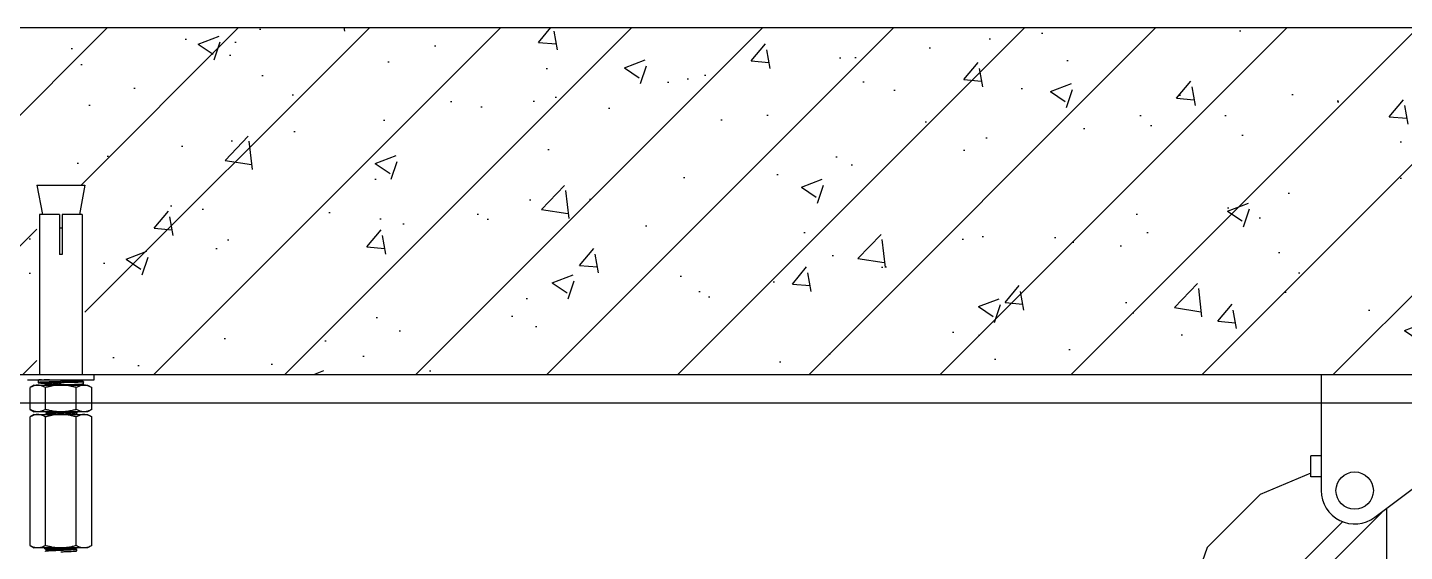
# Model space of a CAD drawing. Extents: x 14033796 to 29392202, y -1365078 to -465345.
# Drawn here: x 14625473 to 14628474, y -591953 to -590811 of the extents above; entities that cross this region are included whole.
import ezdxf

# ---------------------------------------------------------------- set-up
doc = ezdxf.new("R2010")
doc.units = 0
doc.header["$LTSCALE"] = 1000
doc.header["$MEASUREMENT"] = 0
for name, color, linetype in [('02___PRT_ALL_AXES', 7, 'Continuous'), ('JZ_0', 7, 'Continuous'), ('图框', 4, 'Continuous')]:
    doc.layers.add(name, color=color, linetype=linetype)

# ---------------------------------------------------------------- blocks, each defined once
blk = doc.blocks.new('抗震大样2')
at = {"layer": '图框', "linetype": 'Continuous'}
h = blk.add_hatch(dxfattribs=at)
h.set_pattern_fill('ANSI31', color=8, scale=2307.852, style=0)
h.set_pattern_definition([(45, (-2247965.054373815, -5842323.887554803), (-203.987224896867, 203.9872248968669), [])])
h.paths.add_polyline_path([(3942.014406284783, 1523.56508099311), (4091.56321588438, 1523.56508099311), (4091.56321588438, 933.6781097904313), (3942.014406284783, 933.6781097904313)])
h.paths.add_polyline_path([(8426.713277483359, 1523.56508099311), (8576.262087083422, 1523.56508099311), (8576.262087083422, 933.6781097904313), (8426.713277483359, 933.6781097904313)])
h.paths.add_polyline_path([(271.8964836336672, 2013.752845788142), (9410.990403633565, 2013.752845792333), (9410.990403633565, 1651.957092799945), (9132.944223188795, 1544.37466709502), (9710.119039889425, 1419.172648607753), (9410.990403633565, 1339.112144922605), (9410.990403633565, 933.678109792294), (8708.444682077039, 933.6781097913627), (7940.679646284785, 933.6781097913627), (271.8964836336672, 933.678109792294), (271.8964836336672, 1339.112144922605), (571.0251198895276, 1419.172648607753), (-6.149696811567992, 1544.37466709502), (271.8964836336672, 1651.957092799945)])
edge = h.paths.add_edge_path(flags=16)
edge.add_line((4083.125004977919, 1432.174141782569), (4083.125004977919, 1307.550133784767))
h = blk.add_hatch(dxfattribs=at)
h.set_pattern_fill('AR-CONC', color=8, scale=92.31407999999999, style=0)
h.set_pattern_definition([(49.99999999999999, (-2247965.054373815, -5842323.887554803), (662.1321387742055, -57.92905608954079), [69.23555999999998, -761.5911599999996]), (355, (-2247965.054373815, -5842323.887554803), (-128.0870171125717, 694.3792480575353), [55.38844800000003, -609.2729280000002]), (100.4513999999999, (-2247909.876697321, -5842328.714971914), (534.0456134429872, 636.449770409782), [58.84116998875196, -647.2528901853691]), (46.18419999999999, (-2247965.054373815, -5842139.259394804), (985.2137554211163, -152.7973553029011), [103.8533399999999, -1142.386739999999]), (96.63559999999998, (-2247882.953235886, -5842151.992559262), (862.8252777303945, 899.2479506373298), [88.26175775255012, -970.8791801903977]), (351.1842, (-2247965.054373815, -5842139.259394804), (862.8245757602127, 899.2486245530843), [83.08267200000002, -913.9093920000004]), (20.99999999999998, (-2247872.740293814, -5842185.416434804), (551.0292536182784, -371.6739248239132), [69.23555999999999, -761.59116]), (326.0000000000001, (-2247872.740293814, -5842185.416434804), (224.6143101623545, 669.4155927045877), [55.38844799999999, -609.2729279999999]), (71.4514, (-2247826.821209049, -5842216.389291207), (775.6437895268194, 297.7410607572227), [58.84116998875199, -647.2528901853693]), (37.49999999999998, (-2247965.054373815, -5842323.887554803), (11.22525856548796, 307.3078985409198), [0, -601.8878015999999, 0, -618.5043359999999, 0, -611.5807799999999]), (7.499999999999998, (-2247965.054373815, -5842323.887554803), (242.850223249975, 364.0975432364513), [0, -352.6397856, 0, -588.0406896000001, 0, -233.093052]), (327.5, (-2248170.914772213, -5842323.887554803), (492.7932707861466, -20.82132233677275), [0, -230.7852, 0, -720.0498240000002, 0, -955.450728]), (317.5, (-2248263.228852214, -5842323.887554803), (538.3629469156659, 92.41099347424151), [0, -300.0207599999999, 0, -478.1869344, 0, -678.508488])])
h.paths.add_polyline_path([(8426.713277483359, 1523.56508099311), (8576.262087083422, 1523.56508099311), (8576.262087083422, 933.6781097904313), (8426.713277483359, 933.6781097904313)])
h.paths.add_polyline_path([(3942.014406284783, 1523.56508099311), (4091.56321588438, 1523.56508099311), (4091.56321588438, 933.6781097904313), (3942.014406284783, 933.6781097904313)])
h.paths.add_polyline_path([(571.0251198895276, 1419.172648607753), (-6.149696811567992, 1544.37466709502), (271.8964836336672, 1651.957092799945), (271.8964836336672, 2013.752845788142), (9410.990403633565, 2013.752845792333), (9410.990403633565, 1651.957092799945), (9132.944223188795, 1544.37466709502), (9710.119039889425, 1419.172648607753), (9410.990403633565, 1339.112144922605), (9410.990403633565, 933.678109792294), (8708.444682077039, 933.6781097913627), (7940.679646284785, 933.6781097913627), (271.8964836336672, 933.678109792294), (271.8964836336672, 1339.112144922605)])
at = {"color": 3, "linetype": 'Continuous'}
for p, q in [((3950.452617194504, 1432.174141782569), (3950.452617194504, 1307.550133785233)), ((4012.634677486494, 1432.174141782569), (3950.452617194504, 1432.174141782569)), ((4012.634677486494, 1432.174141782569), (4012.634677486494, 1307.550133785233)), ((4020.942944685929, 1432.174141782569), (4020.942944685929, 1307.550133785233)), ((4083.125004977919, 1432.174141782569), (4020.942944685929, 1432.174141782569)), ((4083.125004977919, 1432.174141782569), (4083.125004977919, 1307.550133785233)), ((3950.322673487477, 1307.550133785233), (3950.322673487477, 933.6781097911298)), ((3950.452617194504, 1307.550133785233), (3950.322673487477, 1307.550133785233)), ((4020.942944685929, 1307.550133785233), (4012.634677486494, 1307.550133785233)), ((4083.254948684946, 1307.550133785233), (4083.125004977919, 1307.550133785233)), ((4083.254948684946, 1307.550133785233), (4083.254948684946, 933.6781097911298)), ((3946.168539886363, 915.399707555538), (3946.168539886363, 908.7535227059852)), ((3951.9034046093, 916.8304960527457), (3950.746606973466, 916.7549070636742)), ((3953.242912382819, 916.9080841771793), (3951.9034046093, 916.8304960527457)), ((3954.773792992812, 916.9876568550244), (3953.242912382819, 916.9080841771793)), ((3953.634557161946, 907.2239897393156), (3955.521755050402, 907.1293820033316)), ((3956.338341357186, 917.0615753866732), (3954.773792992812, 916.9876568550244)), ((3955.521755050402, 907.1293820033316), (3957.713669935241, 907.0310316490941)), ((3957.713669935241, 907.0310316490941), (3961.61295042932, 906.8764476112556)), ((3961.61295042932, 906.8764476112556), (3966.286725391634, 906.7135442597792)), ((3962.478062127717, 908.240104078548), (3962.373373515904, 908.2182452275883)), ((3967.039119657595, 916.6512662135065), (3964.877131732181, 916.5816181276459)), ((3966.286725391634, 906.7135442597792), (3974.140424817801, 906.4732178759295)), ((3966.939210293815, 902.1059475138318), (3967.073361435439, 902.2618566288147)), ((3969.07100207312, 916.7145674382336), (3967.039119657595, 916.6512662135065)), ((3974.290905025788, 906.4420450001489), (3967.073361435439, 902.2618566288147)), ((3967.777577432804, 908.6590079399757), (3969.573789780028, 908.7679794265423)), ((3981.548040250316, 917.063113121083), (3969.07100207312, 916.7145674382336)), ((3969.573789780028, 908.7679794265423), (3971.686641784385, 908.8817114967387)), ((4016.788811084814, 910.4149616335053), (3971.606574346777, 909.2977139237337)), ((3971.686641784385, 908.8817114967387), (3974.134157727007, 909.0001727279741)), ((3972.271977155004, 908.9107776824385), (3974.095071897376, 907.8545528273098)), ((3974.229268691037, 909.0063347986434), (3972.276909021661, 908.9160500280559)), ((3974.084998955019, 906.8418435167987), (3974.133928003721, 906.8396069740411)), ((3974.124133179896, 907.7020616806112), (3974.288707490545, 907.6940854580607)), ((3974.134157727007, 909.0001727279741), (3976.931355092674, 909.1233444847167)), ((3974.134378349874, 907.9223931133747), (3974.134378349874, 906.4420450001489)), ((3974.160776791628, 906.8383831207175), (3974.249473689124, 906.8343566812109)), ((3974.377058143727, 906.3521532921586), (3974.424354531802, 906.3956089774147)), ((3974.424354531802, 906.3956089774147), (3974.706610961817, 906.6076813533437)), ((3976.931355092674, 909.1233444847167), (3981.802140045911, 909.316761622671)), ((3981.802140045911, 909.316761622671), (3987.484721762594, 909.5201927442104)), ((3987.484721762594, 909.5201927442104), (3993.948990240693, 909.7331891704816)), ((3993.948990240693, 909.7331891704816), (4003.661671808455, 910.0313519372139)), ((4016.788811084814, 910.4149616335053), (4008.820942645893, 910.1835743074771)), ((4016.35583753651, 905.4115436654538), (4016.788811084814, 905.4299129531719)), ((4016.788811084814, 917.0615753866732), (4016.788811084814, 910.4149616335053)), ((4032.644794658758, 909.2152274949476), (4016.788811084814, 908.7533081464935)), ((4020.080254181288, 908.8478934860323), (4016.788811084814, 908.7533081893343)), ((4016.788811084814, 900.445040992694), (4016.788811084814, 908.7533081893343)), ((4059.253448972479, 902.2999221624341), (4016.788811084814, 901.2760824407451)), ((4044.799879509956, 901.1003850228153), (4016.788811084814, 900.445040992694)), ((4028.784939092118, 900.7191449264064), (4067.28565181233, 901.7284098416567)), ((4040.878418889828, 909.4693150362), (4032.644794658758, 909.2152274949476)), ((4046.426123157144, 909.6519281314686), (4040.878418889828, 909.4693150362)), ((4053.288356307428, 901.3183322192635), (4044.799879509956, 901.1003850228153)), ((4051.388383337297, 909.827428431483), (4046.426123157144, 909.6519281314686)), ((4055.744990322739, 909.9955359937157), (4051.388383337297, 909.827428431483)), ((4053.356182839721, 901.3201445438899), (4053.288356307428, 901.3183322192635)), ((4059.27584639797, 901.4837707562838), (4053.356182839721, 901.3201445438899)), ((4059.495005027391, 910.1559744982515), (4055.744990322739, 909.9955359937157)), ((4059.106300089508, 914.1704871614929), (4059.380060154013, 914.3552902773954)), ((4061.476869347505, 902.3632683835458), (4059.253448972479, 902.2999221624341)), ((4059.437307062559, 901.4883966720663), (4059.27584639797, 901.4837707562838)), ((4059.286717476789, 914.3877017395571), (4063.902699175291, 917.0615753866732)), ((4059.286717476789, 901.094474222511), (4059.994020702783, 901.504283369286)), ((4059.99637493398, 901.5044863328803), (4059.437307062559, 901.4883966720663)), ((4059.443243819289, 912.9073534226045), (4059.443243819289, 914.3877017395571)), ((4059.443243819289, 900.445040992694), (4059.443243819289, 901.094474222511)), ((4063.964789805468, 910.378833205672), (4059.482550398447, 912.975194503786)), ((4062.655534012709, 910.3085388301406), (4059.495005027391, 910.1559744982515)), ((4068.026004617102, 912.4303260457236), (4059.993892337661, 912.6789270481095)), ((4064.450595915318, 910.4058363649528), (4062.655534012709, 910.3085388301406)), ((4063.158775145188, 910.8524308251217), (4067.148817642592, 910.5885930261575)), ((4066.009506167378, 910.4995671212673), (4064.450595915318, 910.4058363649528)), ((4066.469417357817, 910.0108279860578), (4064.69269807497, 909.954236186808)), ((4067.344961456954, 910.5896670373622), (4066.009506167378, 910.4995671212673)), ((4070.786771186627, 910.1557296866085), (4066.469417357817, 910.0108279860578)), ((4066.625523262192, 909.1659385254607), (4066.496347027831, 909.1618462514598)), ((4067.28565181233, 901.7284098416567), (4072.408650003374, 901.9080691004638)), ((4072.528236004524, 912.2707347853575), (4068.026004617102, 912.4303260457236)), ((4071.453799466603, 910.9858740901109), (4071.232557744719, 910.9210519175977)), ((4071.63655824773, 911.0542062660679), (4071.453799466603, 910.9858740901109)), ((4072.408650003374, 901.9080691004638), (4075.672741121612, 902.0379515828099)), ((4076.281151582487, 912.1192877409048), (4072.528236004524, 912.2707347853575)), ((4075.672741121612, 902.0379515828099), (4078.455480485223, 902.1635643511545)), ((4078.390092302114, 912.022906271508), (4076.281151582487, 912.1192877409048)), ((4080.205649246462, 911.930161671713), (4078.390092302114, 912.022906271508)), ((4078.455480485223, 902.1635643511545), (4080.051666066051, 902.244834868703)), ((4080.051666066051, 902.244834868703), (4081.448820128571, 902.3240703127813)), ((4081.448820128571, 902.3240703127813), (4082.655510613695, 902.4012450946029)), ((4087.40908228606, 903.7685626754537), (4087.40908228606, 910.4147465690039)), ((3969.674922954291, 817.3623689902015), (3974.095071897376, 814.8019601851702)), ((3974.134378349874, 814.8698004700709), (3974.134378349874, 813.3894523575436)), ((4066.504260736983, 815.8558777500875), (4063.902411336079, 817.3623689902015)), ((4066.504260736983, 815.8558777500875), (4066.638413079083, 815.7010937791783)), ((3966.939210874029, 809.0547473840415), (3967.073361435439, 809.2092639966868)), ((3974.290905025788, 813.3894523575436), (3967.073361435439, 809.2092639966868)), ((3974.307422109414, 813.3911602881271), (3974.305635668337, 813.4482603564393)), ((4061.033765488304, 809.0541017823853), (4066.50426078029, 812.2220697468147)), ((4066.50426078029, 812.2220697468147), (4066.638414285146, 812.3773203096353))]:
    blk.add_line(p, q, dxfattribs=at)
at = {"color": 5, "linetype": 'Continuous'}
for p, q in [((7940.679646284785, 933.6781097911298), (7940.679646284785, 572.2684865875635)), ((7940.679646284785, 933.6781097911298), (8708.444682077039, 933.6781097911298)), ((8107.048974361271, 489.3391946300399), (8646.882358284667, 896.2909073883202)), ((7908.158834886272, 614.6519368726294), (7908.158834886272, 680.2872477644123)), ((7940.679646284785, 680.2872477644123), (7908.158834886272, 680.2872477644123)), ((7908.158834886272, 626.9345164934639), (7750.126204985194, 559.853644965915)), ((7940.679646284785, 614.6519368726294), (7908.158834886272, 614.6519368726294)), ((7750.126204985194, 559.853644965915), (7585.630906810984, 395.3583467975259)), ((8144.232192683499, 319.4777683699504), (8144.232192683499, 517.3696477843914)), ((8007.938619639724, 475.7508327001706), (7880.452232426032, 348.2644455262925)), ((8120.909109349363, 495.8989756156225), (7926.863405863754, 301.8532721283846)), ((7585.630906810984, 395.3583467975259), (7533.249656700063, 248.979783445131))]:
    blk.add_line(p, q, dxfattribs=at)
at = {"color": 133, "linetype": 'Continuous'}
for p, q in [((3967.05721735023, 390.9555050455965), (3966.939208090771, 391.0921907951124)), ((3967.05721735023, 390.9555050455965), (3972.828550920822, 387.6144903022796)), ((3967.401428442448, 391.1201937696896), (3967.419437361415, 391.440336976666)), ((3972.8285985291, 386.2612912089098), (3968.104583142325, 383.5264107517432)), ((3971.261974841356, 391.9241122100502), (3972.488683805801, 391.8229238379281)), ((3972.695344267413, 387.7687036627904), (3972.695344267413, 386.1070502183866)), ((4059.697738338728, 393.3607847909443), (4057.311462217476, 393.1961765927263)), ((4066.52045608405, 389.1514195858035), (4060.749023643322, 392.4924916089512)), ((4060.882277904544, 392.3382506195921), (4060.882277904544, 393.9999040628318)), ((4062.015558241867, 388.1539976464119), (4061.080719661433, 388.2271189503372)), ((4066.264170381241, 389.1511430386454), (4065.995641081128, 388.6814850899391)), ((4066.52045608405, 389.1514195858035), (4066.638411875349, 389.0143261468038)), ((3967.057166088372, 382.9202191850636), (3966.939208090771, 382.7839235975407)), ((4066.520404822193, 384.7243046557996), (4066.638408885337, 384.8617330717389))]:
    blk.add_line(p, q, dxfattribs=at)
at = {"color": 3, "linetype": 'Continuous'}
for points in [[(3946.168570667505, 908.7543952469714), (3946.195204065181, 908.5401549031958), (3946.417796124239, 908.1423176724929), (3946.639703004621, 907.9705742080696), (3946.813767186366, 907.8878744558897), (3946.973430606071, 907.8337817005813), (3947.140427024104, 907.7901036005933), (3947.326280180365, 907.7507007280365), (3947.537202780135, 907.7132239241619), (3947.778119890951, 907.6764739684295), (3948.053896201774, 907.639707430033), (3948.36900979327, 907.6024876458105), (3948.728057499044, 907.5645139978733), (3949.135933143552, 907.5255584807601), (3949.597239707597, 907.4854923286475), (3950.115104680881, 907.4443379472941), (3950.692066687625, 907.4021472001914), (3951.330294480082, 907.3589805178344), (3952.031723471358, 907.314896017313), (3953.634557161946, 907.2239897393156)], [(3950.746606973466, 916.7549070636742), (3950.233475970104, 916.7178346288856), (3949.761958917603, 916.6812154720537), (3949.330546494108, 916.6450208118185), (3948.937703785952, 916.6092114243656), (3948.581856506411, 916.5737324249931), (3948.261357954238, 916.5385030403268), (3947.97443522932, 916.5033985329792), (3947.719102612231, 916.4682192604523), (3947.492950832471, 916.4326215735637), (3947.292769323103, 916.3959442761261), (3947.114156201482, 916.3568747260142), (3946.951425410807, 916.3128549535759), (3946.793161312118, 916.2571114187595), (3946.617099616677, 916.1692993936595), (3946.392046312802, 915.983048935188), (3946.184854704887, 915.5669342370238), (3946.16859434545, 915.3990097034257)], [(3962.407257788349, 908.0974807052407), (3962.43692137301, 908.1075590392575), (3962.527391966898, 908.1324739614502), (3962.669527931139, 908.1643563066609), (3962.859126536176, 908.2000423534773), (3963.095109615009, 908.2381927107926), (3963.378998077475, 908.2783137043007), (3963.713428265415, 908.3201979636215), (3964.101959188469, 908.3637870380189), (3964.548998838756, 908.4091043644585), (3965.058896804694, 908.4561458181124), (3965.634546689223, 908.504783693701), (3966.278266493231, 908.5548846242018), (3966.992018304765, 908.6063264189288), (3967.777577432804, 908.6590079399757)], [(4003.661671808455, 910.0313519372139), (4014.371225507464, 910.3449831695762), (4016.788811084814, 910.4149617941584)], [(4016.788811084814, 900.445040992694), (4018.990474225022, 900.4951071036048), (4021.481169977225, 900.5518081225455), (4028.784939092118, 900.7191449264064)], [(4071.437790927943, 911.0438681282103), (4071.422649654094, 911.0393157845829), (4071.355109463912, 911.0215312719811), (4071.243988964241, 910.9969268781133), (4071.093932063784, 910.9683954520151), (4070.907116770744, 910.9373362022452), (4070.683315275237, 910.904337547021), (4070.421555590816, 910.8697277568281), (4070.120112921111, 910.8336667227559), (4069.77666120138, 910.7962195693981), (4069.388388666324, 910.757396582514), (4068.952702511568, 910.7172310114838), (4068.46787690185, 910.6758249723352), (4067.932409536093, 910.6332750576548), (4067.344961456954, 910.5896670373622)], [(4087.409027824178, 910.4138687185477), (4087.39121788973, 910.5896164416336), (4087.180525469594, 911.0036755180918), (4086.956429775804, 911.1867689085193), (4086.781280787662, 911.2734283311293), (4086.623085229658, 911.3288440993056), (4086.459482985549, 911.372888213722), (4086.278540933039, 911.4122498396318), (4086.073935936671, 911.4494742013048), (4085.840906490572, 911.4858285263181), (4085.574624198489, 911.5221094395965), (4085.270776825957, 911.5587667154614), (4084.924982841127, 911.5961048961617), (4084.532602531835, 911.6343520071823), (4084.089058250189, 911.6736594156828), (4083.591175077483, 911.7140275849961), (4083.036411265377, 911.7554118940607), (4082.422556104138, 911.7977582965977), (4081.747702231165, 911.8410084391944), (4080.205649246462, 911.930161671713)], [(4082.655510613695, 902.4012450946029), (4083.190774841234, 902.4390794970095), (4083.682621599175, 902.4764385696035), (4084.132555933669, 902.5133495875634), (4084.542163603008, 902.5498489725869), (4084.913088806905, 902.5859883080702), (4085.247043968644, 902.6218434658367), (4085.54586102115, 902.657531125471), (4085.811574900057, 902.693238483509), (4086.046616027132, 902.7292863959447), (4086.254117077217, 902.7662781651597), (4086.438531777356, 902.8054514331743), (4086.605441128835, 902.84918030072), (4086.765765512362, 902.9036594345234), (4086.940968049224, 902.9873838382773), (4087.163897261024, 903.1616383621003), (4087.384015786462, 903.561654543737), (4087.409045107663, 903.7694752595853)]]:
    blk.add_lwpolyline(points, dxfattribs=at)
at = {"color": 5, "linetype": 'Continuous'}
for centre, radius, start, end in [((8044.532986285165, 572.2684865875635), 103.85334, 180, 307.0106997974274), ((8044.532986285165, 572.2750986802857), 108.0121490773668, 314.9987596229844, 322.2478675700232)]:
    blk.add_arc(centre, radius, start, end, dxfattribs=at)
at = {"color": 3, "linetype": 'Continuous'}
for points, start_tangent, end_tangent in [([(3949.055963869672, 915.833883517189), (3947.248437198345, 915.6775559012312), (3946.213322152384, 915.4562188931741), (3946.222599785775, 915.4434531992301)], (-0.9933315734674312, -0.115292606669801), (0.6290523622184516, -0.7773629304175664)), ([(4016.788811084814, 911.2460030699149), (4007.104792212136, 911.0277257007547), (3997.602172095329, 910.8094118570443), (3988.449945047032, 910.590798006393), (3979.821575349197, 910.3718359495979), (3972.093395768665, 910.1586102948058), (3965.617570653558, 909.960012416821), (3960.172060234006, 909.7700837347656), (3955.681888840161, 909.5866845888086), (3952.107804556843, 909.4089437588118), (3949.377541042864, 909.2337044540327), (3947.46437890688, 909.0579644904938), (3946.398491327651, 908.8816078549717), (3946.218903852161, 908.7217109347694)], (-0.9997476685978205, -0.02246328411481386), (-0.5446858307120322, -0.8386401766082661)), ([(3971.606574346777, 909.2977139237337), (3966.221015221439, 909.1290180829819), (3960.839771868661, 908.9391043072101), (3956.402431037743, 908.755717336433), (3952.870210371912, 908.5779844697099), (3950.171717836522, 908.4027469602879), (3948.280659764074, 908.2270061261952), (3947.226892241742, 908.0506443753839), (3947.03771258099, 907.8698802951258), (3947.789937445428, 907.6834184359759), (3949.596175462939, 907.4882636740804), (3952.642437978648, 907.2800003415905), (3956.941554995719, 907.065110247815), (3962.436992495321, 906.8465767726302), (3968.956616340671, 906.6282028215937), (3974.140624423046, 906.4730170615949)], (-0.9995590784824034, -0.02969256848789711), (0.9995902381292701, -0.02862439233711905)), ([(3964.877131732181, 916.5816181276459), (3964.341287756339, 916.5639913131017), (3958.276616061106, 916.3427027298603), (3953.335391164292, 916.1207640317734), (3949.642473696731, 915.8994764157105), (3949.055963869672, 915.833883517189)], (-0.999463803490419, -0.03274302234774891), (-0.9933315743253257, -0.1152925992784022)), ([(3962.373373515904, 908.2182452275883), (3962.109469175339, 908.0418996401131), (3962.024918310344, 907.8419162451755), (3962.8621957344, 907.6333269735333), (3964.727408822626, 907.4156842336524), (3967.777952385135, 907.1845433739945), (3971.929654528853, 906.9502269399818), (3974.084998955019, 906.8418435167987)], (-0.9617261440946343, -0.2740124518427342), (0.9989532218350553, -0.04574342122494734)), ([(3972.276909021661, 908.9160500280559), (3970.6563593233, 908.8286940858234), (3967.289512885734, 908.6282516531646), (3964.769776501693, 908.4331689691171), (3963.0372881433, 908.2383732136805), (3962.478062127717, 908.240104078548)], (-0.9987719885723322, -0.04954306049558877), (-0.9898863535330705, -0.1418626345765548)), ([(3964.336807853542, 908.4356921080034), (3965.516502368264, 908.2468315688893), (3968.520580117591, 908.0157150081359), (3972.609311164357, 907.7814026046544), (3974.124133179896, 907.7020616806112)], (0.9955787055877146, -0.09393104375173761), (0.9988114052659628, -0.04874193995557468)), ([(3967.149745690171, 902.265451166546), (3967.149163736496, 902.3008516938426), (3969.213805774227, 902.7481884122826), (3973.43012733385, 903.1983404627535), (3979.486111573875, 903.6410968306009), (3987.118233004119, 904.0811294079758), (3996.256072833668, 904.531739367405), (4006.378895956092, 904.9848266092595), (4016.35583753651, 905.4115436654538)], (-0.04700649519762675, 0.9988945837320552), (0.9991018401895184, 0.04237349324658347)), ([(3974.133928003721, 906.8396069740411), (3974.160776791628, 906.8383831207175)], (0.9989606437022862, -0.04558105235637021), (0.9989646998263652, -0.04549207074667549)), ([(4008.820942645893, 910.1835743074771), (4008.734028245322, 910.1810318140779), (4000.852564954665, 909.9470586318057), (3993.303673917428, 909.7126599419862), (3986.25827039592, 909.4779802241828), (3980.055961580947, 909.2501926592086), (3974.906083981972, 909.0357753592543), (3974.229268691037, 909.0063347986434)], (-0.9995725134721881, -0.02923679720647629), (-0.9990392517896711, -0.04382434692649827)), ([(3974.243200824596, 907.855812112568), (3974.706610961817, 908.2693347965833), (3977.317310038023, 908.7448923268821), (3981.913917936385, 909.2204498567153), (3984.530691395048, 909.4738908517174)], (0.5218971872781101, 0.8530083973274809), (0.9972620562836889, 0.07394857062059204)), ([(3974.706610961817, 906.6076813533437), (3977.317310038023, 907.0832388936542), (3981.913917936385, 907.5587964237202), (3988.265167938545, 908.0343539435416), (3996.051512951963, 908.5099114738405), (4004.881202720571, 908.985469014151), (4014.309993705712, 909.4610265339725), (4016.747547744308, 909.5822496747132)], (0.837722471875041, 0.546096200422207), (0.9987712483055198, 0.04955798178128335)), ([(3981.541425211355, 900.4450437652413), (3989.093855402432, 900.860365985427), (3997.71219382342, 901.2757793490309), (4007.063635960687, 901.6911927126348), (4016.788811084814, 902.1066060657613)], (0.9983942686546005, 0.05664701508151841), (0.9991005821519244, 0.04240314544566116)), ([(4016.747547744308, 909.5822496747132), (4023.863500130363, 909.9365840640385), (4033.06106144283, 910.4121415943373), (4041.43992561195, 910.887699167477), (4048.578531234991, 911.363256697543), (4054.117717448622, 911.8388142164331), (4057.77879410563, 912.3143717574421), (4059.152448110282, 912.5247807046399)], (0.9987712483407624, 0.04955798107101986), (0.9381800188395308, 0.3461477318288502)), ([(4016.788811084814, 915.3998335937504), (4026.513986208476, 915.8152469461784), (4035.865428346209, 916.2306603097823), (4044.483766767196, 916.6460736733861), (4052.039122923277, 917.0615618890151)], (0.9991005821550737, 0.04240314537145733), (0.9983942487948635, 0.05664736510500966)), ([(4016.788813658524, 911.245950647397), (4023.863500130363, 911.5982375072781), (4033.06106144283, 912.0737950273324), (4041.43992561195, 912.5493526104838), (4048.578531234991, 913.0249101405498), (4054.117717448622, 913.500467660604), (4057.77879410563, 913.9760251904372), (4059.106300089508, 914.1704871614929)], (0.9987713611051121, 0.04955570841227179), (0.9512498561459107, 0.3084213208946232)), ([(4064.69269807497, 909.954236186808), (4061.601091486402, 909.8596676231828), (4053.726263178047, 909.6383086701389), (4045.112767565064, 909.4164276395459), (4035.964532972779, 909.1949765866157), (4026.469506942201, 908.9741245696787), (4016.788811084814, 908.7533081893343)], (-0.999507718296518, -0.03137389146549222), (-0.9997416274435202, -0.02273055997069835)), ([(4066.496347027831, 909.1618462514598), (4062.134505670518, 909.0286242195871), (4054.165930612013, 908.8072654814459), (4045.449877624866, 908.5853842359502), (4036.192777939141, 908.3639342256356), (4026.58473866526, 908.1430828210432), (4016.788811084814, 907.9222667415161)], (-0.9994996022542404, -0.03163139411432222), (-0.9997476685725251, -0.02246328524060775)), ([(4063.96342600463, 910.3735357769765), (4063.559435015544, 910.3550309839193), (4058.757807370275, 910.1222541858442), (4053.094678718597, 909.8910038706381), (4046.854021225125, 909.6663248101249), (4040.772854004055, 909.4658273430541), (4035.1090061469, 909.2896111574955), (4029.835414920468, 909.1315752880182), (4025.04761389317, 908.9913908087183), (4020.72264466621, 908.8663823751267), (4020.080254181288, 908.8478934860323)], (-0.9989574221774757, -0.04565160102923825), (-0.9995863787141441, -0.02875885062278904)), ([(4055.944985686801, 900.4939103857614), (4057.651669809129, 900.6604143362492), (4059.137659561355, 900.8514266256243)], (0.9916005289627594, 0.1293382811111068), (0.9317891788716085, 0.3629998982613821)), ([(4059.137659561355, 900.8514266256243), (4059.3573295651, 901.1066734541673)], (0.9317891928906291, 0.3629998622757731), (-0.1702421037243362, 0.9854022661428745)), ([(4059.152448110282, 912.5247807046399), (4059.377563310321, 912.7899292875081), (4059.348807857372, 912.8466398918536)], (0.9381800235411979, 0.3461477190857068), (-0.5407872704367985, 0.8411593952001709)), ([(4059.998522330076, 912.6782525051385), (4065.273953339551, 912.5195544301532), (4071.793852396309, 912.2977917320095), (4077.237529805396, 912.0761925461702), (4081.504366959911, 911.8545808617491), (4084.51247093454, 911.6328243210446), (4086.198646642268, 911.411363682244), (4086.534336403012, 911.1894936885219), (4085.512549978681, 910.9681341550313), (4083.147581947036, 910.7461948336568), (4079.498699038755, 910.5248859820422), (4074.615793860983, 910.3029215238057), (4070.786771186627, 910.1557296866085)], (0.9995728342160239, -0.02922582928413687), (-0.9993774727144232, -0.03527983887339031)), ([(4060.687725619879, 912.2814500380773), (4061.986534766853, 912.2181062675081), (4066.143976673484, 911.9854524021503), (4069.24490813259, 911.7525584967807), (4071.216398746241, 911.5199056202546), (4072.020249855239, 911.2868800887372), (4071.63655824773, 911.0542062660679)], (0.9988784911554738, -0.0473472270250769), (-0.9251245817069786, -0.3796636779064965)), ([(4084.514647701755, 903.3167279064655), (4084.451029680669, 903.3076773392968), (4081.789682284929, 903.1312831866089), (4078.250463398173, 902.951441405341), (4073.723626206629, 902.7640193551779), (4068.138438942377, 902.5679002522957), (4061.476869347505, 902.3632683835458)], (-0.9896574605139634, -0.1434507262060846), (-0.9995830411972846, -0.02887462122327999)), ([(4071.232557744719, 910.9210519175977), (4070.071162271313, 910.8210436485242), (4067.363535089418, 910.5883213907946), (4063.96342600463, 910.3735357769765)], (-0.9703324432152558, -0.2417745843630233), (-0.9989574222680446, -0.04565159904738977)), ([(4087.355654890649, 910.3708360053133), (4087.364640364423, 910.3584504136816), (4086.330678299535, 910.137090880191), (4083.937544079497, 909.9151514731348), (4080.245212965645, 909.6938427502755), (4075.304164621979, 909.4718781744596), (4069.239518434741, 909.2505696450826), (4066.625523262192, 909.1659385254607)], (0.6276759688602535, -0.7784747125728247), (-0.9994975272800722, -0.03169689197731264)), ([(4087.331571261398, 903.7999157961458), (4087.239181087352, 903.6584726977162), (4086.270926653873, 903.4832979065832), (4084.514647701755, 903.3167279064655)], (-0.3749841097118241, -0.9270312386665461), (-0.9896574617520971, -0.1434507176642782)), ([(3974.333663978614, 814.9334112661891), (3974.306734893937, 815.0600588303059), (3976.229233651888, 815.5356163603719), (3980.192385029979, 816.0111738906708), (3985.996793066617, 816.4867314207368), (3993.350423705764, 816.9622889508028), (4000.528734040447, 817.3677525431849)], (-0.3040793173082671, 0.9526467177213904), (0.9986538371147757, 0.0518701611327293)), ([(3974.305635668337, 813.4482603564393), (3976.229233651888, 813.8739629273769), (3980.192385029979, 814.3495204474311), (3985.996793066617, 814.8250779772643), (3993.350423705764, 815.3006355073303), (4001.883297557477, 815.776193037862), (4011.166104645468, 816.251750567928), (4020.731803990901, 816.7273080977611), (4030.099121608771, 817.2028656278271), (4033.016881857533, 817.3518449873663)], (0.0460148559938015, 0.9989407555144949), (0.9986575360517411, 0.05179889658154584)), ([(4066.404232524335, 815.6724122746382), (4066.407191968523, 815.4967739647254), (4064.286639989819, 815.0481656771153), (4059.989893737715, 814.5954124673735), (4053.815606835298, 814.1485662320629), (4046.189779581036, 813.7118994577322), (4037.164451845456, 813.2681826078333), (4027.14340844145, 812.820006222697), (4016.788811084814, 812.3773203096353)], (0.1215676573241898, -0.9925831474958198), (-0.9991005821513682, -0.04240314545876638)), ([(3967.207210857887, 809.1563491418492), (3967.276742331218, 809.300355796935), (3969.52135281777, 809.7379530153703), (3973.858349381946, 810.1820342678111), (3980.053877574392, 810.624486341374), (3987.764210291672, 811.0624545270111), (3996.742791604716, 811.5017618366983), (4006.542569150217, 811.9393345525023), (4016.788811084814, 812.3773203096353)], (0.3676447737909466, 0.9299663006282559), (0.9991005821268893, 0.0424031460355349)), ([(4016.788811084814, 809.0540134222247), (4026.513986208476, 809.4694267862942), (4035.865428346209, 809.8848401498981), (4044.483766767196, 810.300253513502), (4052.037803528365, 810.7156668666285), (4058.237241343595, 811.1310802302323), (4062.843839184381, 811.5464935938362), (4065.680568118114, 811.9619069460314), (4066.498415080365, 812.2327997440007)], (0.9991005821541736, 0.04240314539266571), (0.8781362128858775, 0.4784106934616416))]:
    blk.add_spline(points, degree=3, dxfattribs=dict(at, start_tangent=start_tangent, end_tangent=end_tangent))
at = {"color": 133, "linetype": 'Continuous'}
for points, start_tangent, end_tangent in [([(3967.419437361415, 391.440336976666), (3971.261974841356, 391.9241122100502)], (0.1947122892037018, 0.9808604000738607), (0.9933388324686286, -0.1152300477734085)), ([(4016.788811084814, 385.8993435476441), (4002.78126990702, 385.3343931317795), (3989.555996244308, 384.7530272456352), (3978.70574033726, 384.1748761599883), (3971.261974841356, 383.6158450127114)], (-0.9992093668869197, -0.03975727764122357), (-0.9933388325568384, 0.115230047012996)), ([(3976.893116125371, 386.9795521274209), (3972.970728182234, 386.3288419547025)], (-0.9999723173435645, 0.007440735618322954), (0.5391441033497022, -0.8422135333887991)), ([(3976.893116125371, 388.6412055704277), (3972.970728182234, 387.9904953874648), (3972.984848453663, 387.9693238469772)], (-0.999972317336928, 0.007440736510197755), (0.5695825962742964, -0.8219341007778129)), ([(3972.488683805801, 391.8229238379281), (3978.70574033726, 392.4831433563959), (3989.555996244308, 393.0612944422755), (4002.737632811069, 393.640582268592)], (0.9988675038374483, -0.04757845917582488), (0.9988659152190967, 0.04761179909976732)), ([(3972.96240595635, 386.3422100809403), (3972.970728182234, 386.3288419547025)], (0.5174760447407108, -0.8556976937677875), (0.5391438509496908, -0.8422136949629456)), ([(4057.311462217476, 393.1961765927263), (4049.549340001307, 392.5454664526042), (4038.292729113717, 391.8947563238908), (4024.742345850915, 391.2440461409278), (4010.343577675056, 390.5933360117488), (3996.63230743492, 389.9426258399617), (3985.071084066294, 389.2919157000724), (3976.893116125371, 388.6412055704277)], (-0.9985977367750991, -0.05293921143774281), (-0.999972317360722, 0.007440733312503781)), ([(4057.311462217476, 391.5345231492538), (4049.549340001307, 390.8838130198419), (4038.292729113717, 390.2331028797198), (4024.742345850915, 389.5823927083984), (4010.343577675056, 388.9316825680435), (3996.63230743492, 388.2809723955579), (3985.071084066294, 387.6302622670773), (3976.893116125371, 386.9795521274209)], (-0.9985977367750991, -0.05293921143774281), (-0.999972317360722, 0.007440733312503781)), ([(4061.080719661433, 388.2271189503372), (4054.588450948242, 387.6064238923136), (4043.842032095417, 387.037140420638), (4030.702859208919, 386.460418934701), (4016.788811084814, 385.8993435476441)], (-0.9988916255668496, 0.04706931455223146), (-0.9992093668748412, -0.03975727794478614)), ([(4060.735249366611, 392.2036919256207), (4060.751128498465, 392.1852333210409), (4057.311462217476, 391.5345231492538)], (0.6751315770525066, -0.7376973320180814), (-0.9985977368456982, -0.05293921010602426)), ([(4065.995641081128, 388.6814850899391), (4062.015558241867, 388.1539976464119)], (-0.6149389823697317, -0.7885746939650541), (-0.9940343782365132, 0.109067203521263)), ([(3971.261974841356, 383.6158450127114), (3967.407336328179, 383.0557809828315), (3967.398683184758, 382.9170055454597)], (-0.993338832233597, 0.1152300497994956), (-0.009409514550450849, -0.9999557295380257)), ([(4016.788811084814, 381.7452099439688), (4030.724373091012, 382.3071768621448), (4043.640461612027, 382.8734728815034), (4054.485070846975, 383.4459924104158), (4062.132713119499, 384.0110155718867)], (0.9992093668970119, 0.03975727738757818), (0.9936256491573059, -0.1127300729030309)), ([(4062.132713119499, 384.0110155718867), (4066.16323794052, 384.5867291279137), (4066.162977973931, 384.706970067462)], (0.993625648961912, -0.1127300746252711), (-0.0484413660100208, 0.9988260279243245))]:
    blk.add_spline(points, degree=3, dxfattribs=dict(at, start_tangent=start_tangent, end_tangent=end_tangent))
at = {"layer": '02___PRT_ALL_AXES', "color": 133, "linetype": 'Continuous', "ltscale": 0.001}
blk.add_line((271.8964836336672, 2013.752845787443), (9410.990403633565, 2013.752845787443), dxfattribs=at)
at = {"layer": '02___PRT_ALL_AXES', "color": 3, "linetype": 'Continuous'}
for p, q in [((3942.014406284783, 1523.565080992645), (3959.150207386352, 1432.174141782569)), ((3942.017766064964, 1523.565080992645), (4091.559856104665, 1523.565080992645)), ((4091.56321588438, 1523.565080992645), (4074.427414786071, 1432.174141782569)), ((4012.634677486494, 1390.632805786794), (4020.942944685929, 1390.632805786794)), ((3912.936687955167, 917.0615753866732), (4120.640934213996, 917.0615753866732)), ((3933.706139085349, 900.445040992694), (3920.853204985149, 893.0243960269727)), ((3933.706139085349, 900.445040992694), (4099.871483087074, 900.445040992694)), ((3966.939207886346, 902.1066060657613), (3966.939207886346, 900.445040992694)), ((4099.871483087074, 900.445040992694), (4112.724417181686, 893.0243960269727)), ((4120.642151084729, 917.0615753866732), (4120.642151084729, 933.6781097911298)), ((3920.853204985149, 824.7830139456782), (3920.853204985149, 893.0243960269727)), ((3968.821008057799, 824.7830139456782), (3968.821008057799, 893.0243960269727)), ((4064.756614114158, 824.7830139456782), (4064.756614114158, 893.0243960269727)), ((4112.724417181686, 824.7830139456782), (4112.724417181686, 893.0243960269727)), ((3920.853204985149, 824.7830139456782), (3933.706139085349, 817.3623689902015)), ((4099.871483087074, 817.3623689902015), (3933.706139085349, 817.3623689902015)), ((4066.638414285146, 815.7006271870341), (4066.638414285146, 812.3773203096353)), ((4112.724417181686, 824.7830139456782), (4099.871483087074, 817.3623689902015))]:
    blk.add_line(p, q, dxfattribs=at)
at = {"layer": '02___PRT_ALL_AXES', "color": 133, "linetype": 'Continuous'}
for p, q in [((271.8964836336672, 933.6781097918283), (7940.679646284785, 933.6781097911298)), ((3966.939207886346, 391.0920105499681), (3966.939207886346, 393.6407417824958)), ((4066.638414285146, 384.860810149461), (4066.638414285146, 389.0149437421933))]:
    blk.add_line(p, q, dxfattribs=at)
at = {"layer": '02___PRT_ALL_AXES', "color": 6, "linetype": 'Continuous'}
for p, q in [((3933.706139085349, 809.0541017823853), (3920.853204985149, 801.6334568280727)), ((3920.853204985149, 401.0613867479842), (3920.853204985149, 801.6334568280727)), ((3933.707117132843, 809.0541017823853), (4099.870505033992, 809.0541017823853)), ((3968.821008057799, 401.0613867479842), (3968.821008057799, 801.6334568280727)), ((4064.756614114158, 401.0613867479842), (4064.756614114158, 801.6334568280727)), ((4099.871483087074, 809.0541017823853), (4112.724417181686, 801.6334568280727)), ((4112.724417181686, 401.0613867479842), (4112.724417181686, 801.6334568280727)), ((3920.853204985149, 401.0613867479842), (3933.706139085349, 393.6407417824958)), ((4099.870505033992, 393.6407417824958), (3933.707117132843, 393.6407417824958)), ((4112.724417181686, 401.0613867479842), (4099.871483087074, 393.6407417824958))]:
    blk.add_line(p, q, dxfattribs=at)
at = {"layer": '02___PRT_ALL_AXES', "color": 5, "linetype": 'Continuous'}
blk.add_circle((8044.532986285165, 572.2684865875635), 58.1578704, dxfattribs=at)
at = {"layer": '02___PRT_ALL_AXES', "color": 3, "linetype": 'Continuous'}
for points, start_tangent, end_tangent in [([(3944.837106958032, 900.4450410245918), (3940.129405020736, 900.1380051516462), (3935.41792830592, 899.227432691725), (3930.678999662865, 897.7356356652454), (3925.85512796184, 895.6745201214217), (3920.853204985149, 893.0243960269727)], (-1, 0), (-0.8660254034992704, -0.5000000004939263)), ([(3968.821008057799, 893.0243960269727), (3963.819283606485, 895.6744248620234), (3958.994226856157, 897.7360031404532), (3954.255070650019, 899.2277426717337), (3949.544029746205, 900.1381063431036), (3944.837106958032, 900.4450410245918)], (-0.8660254042879398, 0.4999999991279107), (-0.9999999999995199, 9.8000670007138e-07)), ([(4016.788812248036, 900.4450410245918), (4007.373408128973, 900.1380051516462), (3997.950454696547, 899.227432691725), (3988.472597409971, 897.7356356652454), (3978.824853970204, 895.6745201214217), (3968.821008057799, 893.0243960269727)], (-1, 0), (-0.9607689227363676, -0.2773500984387778)), ([(4064.756614114158, 893.0243960269727), (4054.75317002926, 895.6744237011299), (4045.103061017115, 897.7360013995785), (4035.624753132463, 899.227740930859), (4026.202675851993, 900.1381051826756), (4016.788812248036, 900.4450410245918)], (-0.9607689229307057, 0.2773500977655714), (-0.9999999999996766, 8.044469046886932e-07)), ([(4088.740516208112, 900.4450410245918), (4084.032814149745, 900.1380051516462), (4079.321337432601, 899.227432691725), (4074.582408791874, 897.7356356652454), (4069.758537090849, 895.6745201214217), (4064.756614114158, 893.0243960269727)], (-1, 0), (-0.8660254036088662, -0.5000000003041005)), ([(4112.724417181686, 893.0243960269727), (4107.72269510245, 895.6744237011299), (4102.897640592419, 897.7360013995785), (4098.158486672677, 899.227740930859), (4093.447448010091, 900.1381051826756), (4088.740516208112, 900.4450410245918)], (-0.866025403769326, 0.5000000000261762), (-0.9999999999987069, 1.608258081632211e-06)), ([(3944.837106998544, 817.3623689473607), (3940.129430238158, 817.6694014999084), (3935.417984928004, 818.5799627827946), (3930.679094919469, 820.0717388316989), (3925.85523185879, 822.1328400068451), (3920.853204985149, 824.7830139456782)], (-1, 0), (-0.8660254036088662, 0.5000000003041005)), ([(3968.821008057799, 824.7830139456782), (3963.819168202113, 822.1329297320917), (3958.994117975235, 820.0713662842754), (3954.255009710323, 818.5796517282724), (3949.544009889476, 817.6693010062445), (3944.837106998544, 817.3623689473607)], (-0.8660254035795, -0.5000000003549642), (-0.9999999999987069, -1.608258071107311e-06)), ([(4016.788812248036, 817.3623689473607), (4007.373458514921, 817.6694014999084), (3997.950567897409, 818.5799627827946), (3988.47278787801, 820.0717388316989), (3978.825061716139, 822.1328400068451), (3968.821008057799, 824.7830139456782)], (-1, 0), (-0.9607689227363676, 0.2773500984387778)), ([(4064.756614114158, 824.7830139456782), (4054.752934492193, 822.1329297320917), (4045.102834115736, 820.0713662842754), (4035.624617583118, 818.5796517282724), (4026.202618027106, 817.6693010493182), (4016.788812248036, 817.3623689473607)], (-0.9607689227690089, -0.2773500983257047), (-0.9999999999996766, -8.04446904002442e-07)), ([(4088.740516127553, 817.3623689473607), (4084.032839361578, 817.6694014999084), (4079.321394051891, 818.5799627827946), (4074.582504045684, 820.0717388316989), (4069.758640985005, 822.1328400068451), (4064.756614114158, 824.7830139456782)], (-1, 0), (-0.8660254036088662, 0.5000000003041005)), ([(4112.724417181686, 824.7830139456782), (4107.722577331122, 822.1329297320917), (4102.897527104244, 820.0713662842754), (4098.158418834209, 818.5796517282724), (4093.447419015225, 817.6693010062445), (4088.740516127553, 817.3623689473607)], (-0.8660254035795, -0.5000000003549642), (-0.9999999999987069, -1.608258071107311e-06))]:
    blk.add_spline(points, degree=3, dxfattribs=dict(at, start_tangent=start_tangent, end_tangent=end_tangent))
at = {"layer": '02___PRT_ALL_AXES', "color": 6, "linetype": 'Continuous'}
for points, start_tangent, end_tangent in [([(3944.837106501218, 809.0541017823853), (3940.132711627986, 808.7474957804661), (3935.425358265173, 807.838389943121), (3930.686721076723, 806.3475720018614), (3925.85496292077, 804.2835016970057), (3920.853204985149, 801.6334568280727)], (-1, 0), (-0.8660254041217198, -0.4999999994158121)), ([(3968.821008057799, 801.6334568280727), (3962.593709010631, 804.8557660011575), (3956.611667896155, 807.1644694923889), (3950.717433489859, 808.5759095845278), (3944.837106501218, 809.0541017823853)], (-0.8660254036678653, 0.5000000002019114), (-0.9999999999955401, 2.986607194167003e-06)), ([(4016.788811084814, 809.0541017823853), (4007.380021341145, 808.7474957804661), (3997.965314614587, 807.838389943121), (3988.488040198106, 806.3475720018614), (3978.82452388294, 804.2835016970057), (3968.821008057799, 801.6334568280727)], (-1, 0), (-0.960768922872321, -0.2773500979678221)), ([(4064.756614114158, 801.6334568280727), (4052.302016064525, 804.8557660011575), (4040.33793379087, 807.1644694923889), (4028.549465063959, 808.5759095845278), (4016.788811084814, 809.0541017823853)], (-0.9607689227849923, 0.277350098270337), (-0.9999999999988842, 1.4938406654412e-06)), ([(4088.740515667945, 809.0541017823853), (4084.036120754667, 808.7474957804661), (4079.328767434694, 807.838389943121), (4074.590130203404, 806.3475720018614), (4069.758372046985, 804.2835016970057), (4064.756614114158, 801.6334568280727)], (-1, 0), (-0.8660254041217198, -0.4999999994158121)), ([(4112.724417181686, 801.6334568280727), (4106.497118139639, 804.8557660011575), (4100.51507702237, 807.1644694923889), (4094.620842616074, 808.5759095845278), (4088.740515667945, 809.0541017823853)], (-0.8660254036678653, 0.5000000002019114), (-0.9999999999955401, 2.986607194167003e-06)), ([(3944.837106501218, 393.6407417824958), (3940.132711627986, 393.9473477955908), (3935.425358265173, 394.8564536003396), (3930.686721076723, 396.3472715741955), (3925.85496292077, 398.4113418362103), (3920.853204985149, 401.0613867479842)], (-1, 0), (-0.8660254041217198, 0.4999999994158121)), ([(3968.821008057799, 401.0613867479842), (3962.593709053472, 397.8390775748994), (3956.611667936202, 395.530374083668), (3950.717433573212, 394.118933991529), (3944.837106501218, 393.6407417824958)], (-0.8660254036678653, -0.5000000002019114), (-0.9999999999955205, -2.99315318253772e-06)), ([(4016.788811084814, 393.6407417824958), (4007.380021341145, 393.9473477955908), (3997.965314614587, 394.8564536003396), (3988.488040198106, 396.3472715741955), (3978.82452388294, 398.4113418362103), (3968.821008057799, 401.0613867479842)], (-1, 0), (-0.960768922872321, 0.2773500979678221)), ([(4064.756614114158, 401.0613867479842), (4052.302016147878, 397.8390775748994), (4040.337933914736, 395.530374083668), (4028.5494652302, 394.118933991529), (4016.788811084814, 393.6407417824958)], (-0.9607689227849923, -0.277350098270337), (-0.9999999999988791, -1.497253208366244e-06)), ([(4088.740515667945, 393.6407417824958), (4084.036120754667, 393.9473477955908), (4079.328767434694, 394.8564536003396), (4074.590130203404, 396.3472715741955), (4069.758372046985, 398.4113418362103), (4064.756614114158, 401.0613867479842)], (-1, 0), (-0.8660254041217198, 0.4999999994158121)), ([(4112.724417181686, 401.0613867479842), (4106.497118179221, 397.8390775748994), (4100.515077062882, 395.530374083668), (4094.620842739474, 394.118933991529), (4088.740515667945, 393.6407417824958)], (-0.8660254036678653, -0.5000000002019114), (-0.9999999999955205, -2.99315318253772e-06))]:
    blk.add_spline(points, degree=3, dxfattribs=dict(at, start_tangent=start_tangent, end_tangent=end_tangent))

msp = doc.modelspace()

# ---------------------------------------------------------------- linework, layer by layer
at = {"layer": 'JZ_0', "color": 8}
msp.add_line((14612549.38459083, -591629.2373244502), (14629782.37312912, -591629.2373244502), dxfattribs=at)

# ---------------------------------------------------------------- block references
at = {"xscale": 0.7, "yscale": 0.7, "zscale": 0.7}
msp.add_blockref('抗震大样2', (14622734.37062396, -592220.761915812), dxfattribs=at)

doc.saveas('drawing.dxf')
